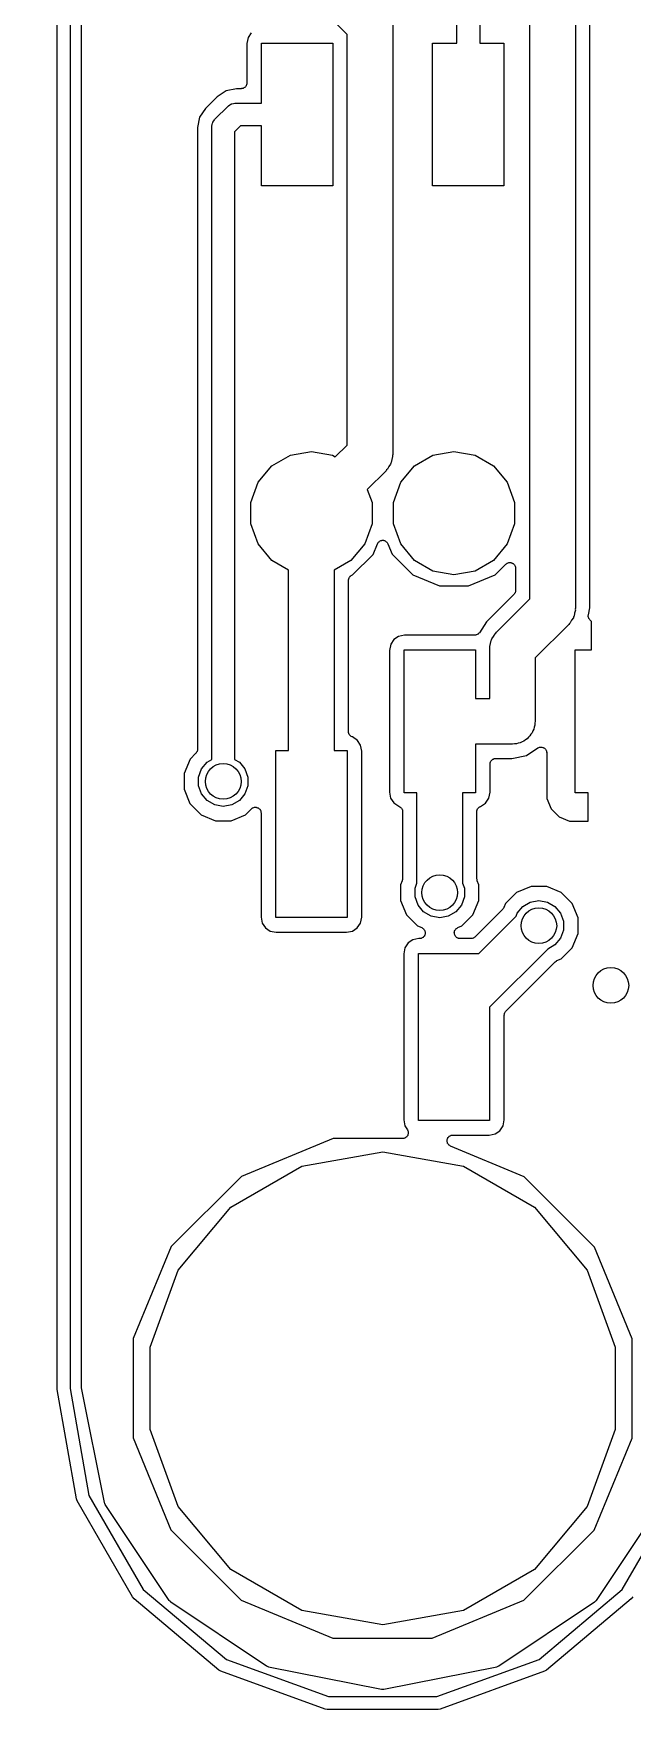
# Model space of a CAD drawing. Extents: x 51 to 137, y -158 to -25.
# Drawn here: x 87.38 to 98.05, y -157.67 to -127.86 of the extents above; entities that cross this region are included whole.
import ezdxf

# ---------------------------------------------------------------- set-up
doc = ezdxf.new("R2010")
doc.units = 0
doc.header["$MEASUREMENT"] = 0
doc.layers.add('BLACK', color=7, linetype='CONTINUOUS')

msp = doc.modelspace()

# ---------------------------------------------------------------- linework, layer by layer
at = {"layer": 'Black'}
for p, q in [((96.2199, -137.911), (96.2199, -119.792)), ((97.0327, -119.623), (97.0327, -138.08)), ((97.2867, -138.07), (97.2867, -119.633)), ((92.9644, -127.871), (87.3791, -122.285)), ((94.9198, -128.026), (94.9198, -124.216)), ((95.3262, -124.216), (95.3262, -128.026)), ((87.8027, -151.936), (87.8027, -125.489)), ((88.0313, -125.484), (88.0313, -151.958)), ((88.2345, -151.93), (88.2345, -125.494)), ((91.2581, -127.842), (91.2011, -127.926)), ((92.9644, -135.178), (92.9644, -127.871)), ((93.7772, -127.703), (93.7772, -135.346)), ((91.2011, -127.926), (91.179, -128.036)), ((91.179, -128.036), (91.179, -128.737)), ((91.44, -129.093), (91.44, -128.026)), ((91.44, -128.026), (92.71, -128.026)), ((92.71, -128.026), (92.71, -130.566)), ((94.488, -130.566), (94.488, -128.026)), ((94.488, -128.026), (94.9198, -128.026)), ((95.3262, -128.026), (95.758, -128.026)), ((95.758, -128.026), (95.758, -130.566)), ((91.1654, -128.788), (91.1597, -128.795)), ((91.1685, -128.78), (91.1654, -128.788)), ((91.1729, -128.772), (91.1685, -128.78)), ((91.1744, -128.763), (91.1729, -128.772)), ((91.1775, -128.755), (91.1744, -128.763)), ((91.179, -128.737), (91.1775, -128.746)), ((91.1775, -128.746), (91.1775, -128.755)), ((90.6521, -128.98), (90.443, -129.189)), ((90.8083, -128.875), (90.6521, -128.98)), ((90.9925, -128.839), (90.8083, -128.875)), ((91.0774, -128.839), (90.9925, -128.839)), ((91.0862, -128.837), (91.0774, -128.839)), ((91.0951, -128.837), (91.0862, -128.837)), ((91.1034, -128.834), (91.0951, -128.837)), ((91.1122, -128.833), (91.1034, -128.834)), ((91.1199, -128.828), (91.1122, -128.833)), ((91.1282, -128.825), (91.1199, -128.828)), ((91.135, -128.819), (91.1282, -128.825)), ((91.1427, -128.815), (91.135, -128.819)), ((91.1485, -128.808), (91.1427, -128.815)), ((91.1553, -128.803), (91.1485, -128.808)), ((91.1597, -128.795), (91.1553, -128.803)), ((90.3386, -129.345), (90.302, -129.529)), ((90.443, -129.189), (90.3386, -129.345)), ((90.5903, -129.412), (90.6035, -129.389)), ((90.6035, -129.389), (90.6104, -129.383)), ((90.6104, -129.383), (90.6155, -129.376)), ((90.6155, -129.376), (90.8388, -129.152)), ((90.8388, -129.152), (90.8461, -129.147)), ((90.8461, -129.147), (90.8519, -129.14)), ((90.8519, -129.14), (90.8749, -129.127)), ((90.8749, -129.127), (90.8966, -129.112)), ((90.8966, -129.112), (90.9053, -129.11)), ((90.9053, -129.11), (90.913, -129.105)), ((90.913, -129.105), (90.9392, -129.1)), ((90.9392, -129.1), (90.9648, -129.094)), ((90.9648, -129.094), (90.9737, -129.094)), ((90.9737, -129.094), (90.9825, -129.093)), ((90.9825, -129.093), (91.44, -129.093)), ((90.302, -129.529), (90.302, -140.588)), ((90.556, -129.519), (90.5576, -129.51)), ((90.556, -140.771), (90.556, -129.519)), ((90.5568, -129.502), (90.5636, -129.476)), ((90.5576, -129.51), (90.5568, -129.502)), ((90.5636, -129.476), (90.5683, -129.45)), ((90.5683, -129.45), (90.5727, -129.442)), ((90.5727, -129.442), (90.575, -129.433)), ((90.575, -129.433), (90.5903, -129.412)), ((91.0667, -129.499), (90.9624, -129.603)), ((90.9624, -129.603), (90.9624, -140.771)), ((91.44, -129.499), (91.0667, -129.499)), ((91.44, -130.566), (91.44, -129.499)), ((92.71, -130.566), (91.44, -130.566)), ((95.758, -130.566), (94.488, -130.566)), ((91.954, -135.358), (92.329, -135.292)), ((92.329, -135.292), (92.704, -135.358)), ((92.755, -135.387), (92.9644, -135.178)), ((93.7772, -135.346), (93.7741, -135.364)), ((94.494, -135.358), (94.869, -135.292)), ((94.869, -135.292), (95.244, -135.358)), ((91.3795, -135.84), (91.6243, -135.548)), ((91.6243, -135.548), (91.954, -135.358)), ((92.704, -135.358), (92.755, -135.387)), ((93.6582, -135.634), (93.3248, -135.967)), ((93.6684, -135.619), (93.6582, -135.634)), ((93.6821, -135.607), (93.6684, -135.619)), ((93.7087, -135.561), (93.6821, -135.607)), ((93.7391, -135.518), (93.7087, -135.561)), ((93.7438, -135.501), (93.7391, -135.518)), ((93.7527, -135.485), (93.7438, -135.501)), ((93.7619, -135.433), (93.7527, -135.485)), ((93.7757, -135.382), (93.7619, -135.433)), ((93.7741, -135.364), (93.7757, -135.382)), ((93.9195, -135.84), (94.1643, -135.548)), ((94.1643, -135.548), (94.494, -135.358)), ((95.244, -135.358), (95.5737, -135.548)), ((95.5737, -135.548), (95.8185, -135.84)), ((91.2493, -136.198), (91.3795, -135.84)), ((93.7893, -136.198), (93.9195, -135.84)), ((95.8185, -135.84), (95.9487, -136.198)), ((91.2493, -136.578), (91.2493, -136.198)), ((93.3248, -135.967), (93.4087, -136.198)), ((93.4087, -136.198), (93.4087, -136.578)), ((93.7893, -136.578), (93.7893, -136.198)), ((95.9487, -136.198), (95.9487, -136.578)), ((91.3795, -136.936), (91.2493, -136.578)), ((93.4087, -136.578), (93.2785, -136.936)), ((93.9195, -136.936), (93.7893, -136.578)), ((95.9487, -136.578), (95.8185, -136.936)), ((91.6243, -137.228), (91.3795, -136.936)), ((93.2785, -136.936), (93.0337, -137.228)), ((93.0618, -137.487), (93.4265, -137.123)), ((93.4265, -137.123), (93.5051, -136.934)), ((93.5051, -136.934), (93.5123, -136.922)), ((93.5123, -136.922), (93.5184, -136.911)), ((93.5184, -136.911), (93.5217, -136.908)), ((93.5217, -136.908), (93.5241, -136.904)), ((93.5241, -136.904), (93.5346, -136.896)), ((93.5346, -136.896), (93.5444, -136.887)), ((93.5444, -136.887), (93.5486, -136.885)), ((93.5486, -136.885), (93.5521, -136.882)), ((93.5521, -136.882), (93.5648, -136.878)), ((93.5648, -136.878), (93.577, -136.873)), ((93.577, -136.873), (93.5815, -136.873)), ((93.5815, -136.873), (93.5858, -136.872)), ((93.5858, -136.872), (93.599, -136.872)), ((93.599, -136.872), (93.6123, -136.872)), ((93.6123, -136.872), (93.6166, -136.873)), ((93.6166, -136.873), (93.621, -136.873)), ((93.621, -136.873), (93.6333, -136.878)), ((93.6333, -136.878), (93.6459, -136.882)), ((93.6459, -136.882), (93.6495, -136.885)), ((93.6495, -136.885), (93.6536, -136.887)), ((93.6536, -136.887), (93.6634, -136.896)), ((93.6634, -136.896), (93.6739, -136.904)), ((93.6739, -136.904), (93.6763, -136.908)), ((93.6763, -136.908), (93.6796, -136.911)), ((93.6796, -136.911), (93.6857, -136.922)), ((93.6857, -136.922), (93.6928, -136.934)), ((93.6928, -136.934), (93.7702, -137.121)), ((93.7702, -137.121), (94.1343, -137.486)), ((94.1643, -137.228), (93.9195, -136.936)), ((95.8185, -136.936), (95.5737, -137.228)), ((91.9226, -137.4), (91.6243, -137.228)), ((91.9226, -140.612), (91.9226, -137.4)), ((93.0337, -137.228), (92.7354, -137.4)), ((92.7354, -137.4), (92.7354, -140.612)), ((94.494, -137.418), (94.1643, -137.228)), ((94.869, -137.484), (94.494, -137.418)), ((95.244, -137.418), (94.869, -137.484)), ((95.5737, -137.228), (95.244, -137.418)), ((95.6018, -137.487), (95.7925, -137.296)), ((95.7925, -137.296), (95.8034, -137.289)), ((95.8034, -137.289), (95.8135, -137.28)), ((95.8135, -137.28), (95.8177, -137.279)), ((95.8177, -137.279), (95.8214, -137.276)), ((95.8214, -137.276), (95.8342, -137.273)), ((95.8342, -137.273), (95.8467, -137.268)), ((95.8467, -137.268), (95.8512, -137.268)), ((95.8512, -137.268), (95.8555, -137.267)), ((95.8555, -137.267), (95.8687, -137.268)), ((95.8687, -137.268), (95.8819, -137.268)), ((95.8819, -137.268), (95.8862, -137.27)), ((95.8862, -137.27), (95.8907, -137.27)), ((95.8907, -137.27), (95.9027, -137.276)), ((95.9027, -137.276), (95.9151, -137.28)), ((95.9151, -137.28), (95.9186, -137.283)), ((95.9186, -137.283), (95.9226, -137.285)), ((95.9226, -137.285), (95.932, -137.295)), ((95.932, -137.295), (95.9421, -137.303)), ((95.9421, -137.303), (95.9444, -137.307)), ((95.9444, -137.307), (95.9476, -137.31)), ((95.9476, -137.31), (95.9532, -137.322)), ((95.9532, -137.322), (95.9598, -137.334)), ((95.9598, -137.334), (95.9606, -137.338)), ((95.9606, -137.338), (95.9625, -137.342)), ((95.9625, -137.342), (95.9636, -137.355)), ((95.9636, -137.355), (95.9659, -137.368)), ((95.9659, -137.368), (95.9659, -137.764)), ((92.9894, -137.585), (92.9906, -137.578)), ((92.9894, -140.275), (92.9894, -137.585)), ((92.9903, -137.571), (92.9936, -137.561)), ((92.9906, -137.578), (92.9903, -137.571)), ((92.9936, -137.561), (92.9955, -137.55)), ((92.9955, -137.55), (92.9989, -137.544)), ((92.9989, -137.544), (93.0009, -137.538)), ((93.0009, -137.538), (93.0076, -137.529)), ((93.0076, -137.529), (93.0132, -137.519)), ((93.0132, -137.519), (93.0183, -137.515)), ((93.0183, -137.515), (93.0224, -137.51)), ((93.0224, -137.51), (93.0317, -137.504)), ((93.0317, -137.504), (93.0402, -137.497)), ((93.0402, -137.497), (93.0465, -137.494)), ((93.0465, -137.494), (93.0522, -137.491)), ((93.0522, -137.491), (93.0618, -137.487)), ((94.1343, -137.486), (94.6102, -137.683)), ((94.6102, -137.683), (95.1255, -137.684)), ((95.1255, -137.684), (95.6018, -137.487)), ((95.9361, -137.836), (95.4508, -138.321)), ((95.6233, -138.508), (96.2199, -137.911)), ((95.9387, -137.832), (95.9361, -137.836)), ((95.9421, -137.829), (95.9387, -137.832)), ((95.9488, -137.818), (95.9421, -137.829)), ((95.9564, -137.807), (95.9488, -137.818)), ((95.9575, -137.803), (95.9564, -137.807)), ((95.9598, -137.799), (95.9575, -137.803)), ((95.9621, -137.786), (95.9598, -137.799)), ((95.9655, -137.773), (95.9621, -137.786)), ((95.9659, -137.764), (95.9651, -137.768)), ((95.9651, -137.768), (95.9655, -137.773)), ((95.4508, -138.321), (95.3214, -138.515)), ((96.9642, -138.295), (96.9376, -138.341)), ((96.9946, -138.251), (96.9642, -138.295)), ((96.9992, -138.234), (96.9946, -138.251)), ((97.0082, -138.219), (96.9992, -138.234)), ((97.0174, -138.166), (97.0082, -138.219)), ((97.0312, -138.115), (97.0174, -138.166)), ((97.0327, -138.08), (97.0296, -138.097)), ((97.0296, -138.097), (97.0312, -138.115)), ((97.2602, -138.224), (97.2615, -138.209)), ((97.2611, -138.227), (97.2602, -138.224)), ((97.261, -138.23), (97.2611, -138.227)), ((97.2657, -138.244), (97.261, -138.23)), ((97.2615, -138.209), (97.2618, -138.195)), ((97.2618, -138.195), (97.2867, -138.07)), ((97.2694, -138.258), (97.2657, -138.244)), ((97.2713, -138.26), (97.2694, -138.258)), ((97.2724, -138.264), (97.2713, -138.26)), ((97.2814, -138.275), (97.2724, -138.264)), ((97.2896, -138.286), (97.2814, -138.275)), ((97.3179, -138.315), (97.2896, -138.286)), ((97.3179, -138.821), (97.3179, -138.315)), ((93.8834, -138.581), (93.7981, -138.637)), ((93.9898, -138.56), (93.8834, -138.581)), ((95.2369, -138.56), (93.9898, -138.56)), ((95.2511, -138.558), (95.2369, -138.56)), ((95.2654, -138.556), (95.2511, -138.558)), ((95.2684, -138.554), (95.2654, -138.556)), ((95.2717, -138.554), (95.2684, -138.554)), ((95.2841, -138.547), (95.2717, -138.554)), ((95.297, -138.54), (95.2841, -138.547)), ((95.2993, -138.538), (95.297, -138.54)), ((95.3023, -138.536), (95.2993, -138.538)), ((95.3115, -138.525), (95.3023, -138.536)), ((95.3214, -138.515), (95.3115, -138.525)), ((95.5377, -138.641), (95.5424, -138.624)), ((95.5424, -138.624), (95.5728, -138.58)), ((95.5728, -138.58), (95.5994, -138.534)), ((95.5994, -138.534), (95.6131, -138.523)), ((95.6131, -138.523), (95.6233, -138.508)), ((96.9137, -138.367), (96.3171, -138.964)), ((96.9239, -138.352), (96.9137, -138.367)), ((96.9376, -138.341), (96.9239, -138.352)), ((93.7411, -138.721), (93.719, -138.831)), ((93.719, -138.831), (93.719, -141.351)), ((93.7981, -138.637), (93.7411, -138.721)), ((93.98, -141.361), (93.98, -138.821)), ((93.98, -138.821), (95.25, -138.821)), ((95.25, -138.821), (95.25, -139.685)), ((95.5043, -138.795), (95.5074, -138.778)), ((95.5043, -139.685), (95.5043, -138.795)), ((95.5058, -138.76), (95.5196, -138.709)), ((95.5074, -138.778), (95.5058, -138.76)), ((95.5196, -138.709), (95.5288, -138.656)), ((95.5288, -138.656), (95.5377, -138.641)), ((97.028, -141.361), (97.028, -138.821)), ((97.028, -138.821), (97.3179, -138.821)), ((96.3171, -138.964), (96.3171, -140.091)), ((95.25, -139.685), (95.5043, -139.685)), ((96.3171, -140.091), (96.3109, -140.126)), ((92.9923, -140.291), (92.9894, -140.275)), ((92.9947, -140.307), (92.9923, -140.291)), ((92.9953, -140.308), (92.9947, -140.307)), ((92.9955, -140.309), (92.9953, -140.308)), ((93.0038, -140.324), (92.9955, -140.309)), ((93.0117, -140.338), (93.0038, -140.324)), ((93.0126, -140.339), (93.0117, -140.338)), ((93.0132, -140.34), (93.0126, -140.339)), ((93.0258, -140.35), (93.0132, -140.34)), ((93.0382, -140.361), (93.0258, -140.35)), ((93.0393, -140.362), (93.0382, -140.361)), ((93.0402, -140.363), (93.0393, -140.362)), ((93.0557, -140.368), (93.0402, -140.363)), ((93.059, -140.37), (93.0557, -140.368)), ((93.1482, -140.43), (93.059, -140.37)), ((96.1411, -140.42), (96.1139, -140.443)), ((96.1719, -140.402), (96.1411, -140.42)), ((96.1948, -140.375), (96.1719, -140.402)), ((96.222, -140.352), (96.1948, -140.375)), ((96.2398, -140.321), (96.222, -140.352)), ((96.2627, -140.294), (96.2398, -140.321)), ((96.2748, -140.261), (96.2627, -140.294)), ((96.2926, -140.23), (96.2748, -140.261)), ((96.2988, -140.195), (96.2926, -140.23)), ((96.3109, -140.162), (96.2988, -140.195)), ((96.3109, -140.126), (96.3109, -140.162)), ((90.2722, -140.66), (90.1674, -140.765)), ((90.2748, -140.656), (90.2722, -140.66)), ((90.2782, -140.654), (90.2748, -140.656)), ((90.2848, -140.642), (90.2782, -140.654)), ((90.2924, -140.631), (90.2848, -140.642)), ((90.2936, -140.627), (90.2924, -140.631)), ((90.2959, -140.623), (90.2936, -140.627)), ((90.2982, -140.61), (90.2959, -140.623)), ((90.3016, -140.597), (90.2982, -140.61)), ((90.302, -140.588), (90.3012, -140.593)), ((90.3012, -140.593), (90.3016, -140.597)), ((91.694, -143.583), (91.694, -140.612)), ((91.694, -140.612), (91.9226, -140.612)), ((92.7354, -140.612), (92.964, -140.612)), ((92.964, -140.612), (92.964, -143.583)), ((93.2043, -140.515), (93.1482, -140.43)), ((93.225, -140.621), (93.2043, -140.515)), ((93.225, -143.573), (93.225, -140.621)), ((95.9107, -140.497), (95.25, -140.497)), ((95.25, -140.497), (95.25, -141.361)), ((95.9007, -140.751), (96.1627, -140.699)), ((95.9457, -140.491), (95.9107, -140.497)), ((95.9813, -140.491), (95.9457, -140.491)), ((96.0147, -140.479), (95.9813, -140.491)), ((96.0497, -140.473), (96.0147, -140.479)), ((96.0805, -140.455), (96.0497, -140.473)), ((96.1139, -140.443), (96.0805, -140.455)), ((96.1627, -140.699), (96.362, -140.566)), ((96.362, -140.566), (96.365, -140.565)), ((96.365, -140.565), (96.3676, -140.563)), ((96.3676, -140.563), (96.3811, -140.558)), ((96.3811, -140.558), (96.3943, -140.552)), ((96.3943, -140.552), (96.3976, -140.552)), ((96.3976, -140.552), (96.4008, -140.551)), ((96.4008, -140.551), (96.4151, -140.551)), ((96.4151, -140.551), (96.4295, -140.55)), ((96.4295, -140.55), (96.4327, -140.551)), ((96.4327, -140.551), (96.436, -140.551)), ((96.436, -140.551), (96.4495, -140.555)), ((96.4495, -140.555), (96.4633, -140.559)), ((96.4633, -140.559), (96.466, -140.561)), ((96.466, -140.561), (96.4692, -140.563)), ((96.4692, -140.563), (96.4802, -140.572)), ((96.4802, -140.572), (96.4918, -140.58)), ((96.4918, -140.58), (96.4937, -140.583)), ((96.4937, -140.583), (96.4962, -140.585)), ((96.4962, -140.585), (96.5034, -140.598)), ((96.5034, -140.598), (96.5114, -140.61)), ((96.5114, -140.61), (96.5122, -140.613)), ((96.5122, -140.613), (96.5139, -140.616)), ((96.5139, -140.616), (96.5164, -140.63)), ((96.5164, -140.63), (96.5198, -140.644)), ((96.5198, -140.644), (96.5194, -140.647)), ((96.5194, -140.647), (96.52, -140.651)), ((96.52, -140.651), (96.52, -141.462)), ((90.1674, -140.765), (90.0608, -141.021)), ((90.3198, -141.083), (90.3728, -140.938)), ((90.3728, -140.938), (90.4724, -140.819)), ((90.4724, -140.819), (90.556, -140.771)), ((90.9624, -140.771), (91.046, -140.819)), ((91.046, -140.819), (91.1456, -140.938)), ((91.1456, -140.938), (91.1986, -141.083)), ((95.511, -140.853), (95.5125, -140.844)), ((95.511, -141.351), (95.511, -140.853)), ((95.5125, -140.835), (95.5155, -140.827)), ((95.5125, -140.844), (95.5125, -140.835)), ((95.5155, -140.827), (95.5171, -140.818)), ((95.5171, -140.818), (95.5215, -140.811)), ((95.5215, -140.811), (95.5246, -140.802)), ((95.5246, -140.802), (95.5303, -140.795)), ((95.5303, -140.795), (95.5347, -140.788)), ((95.5347, -140.788), (95.5415, -140.782)), ((95.5415, -140.782), (95.5473, -140.775)), ((95.5473, -140.775), (95.555, -140.771)), ((95.555, -140.771), (95.5618, -140.765)), ((95.5618, -140.765), (95.5701, -140.762)), ((95.5701, -140.762), (95.5778, -140.758)), ((95.5778, -140.758), (95.5866, -140.756)), ((95.5866, -140.756), (95.5949, -140.753)), ((95.5949, -140.753), (95.6038, -140.753)), ((95.6038, -140.753), (95.6126, -140.751)), ((95.6126, -140.751), (95.9007, -140.751)), ((90.0608, -141.021), (90.0606, -141.299)), ((90.0606, -141.299), (90.1667, -141.556)), ((90.3198, -141.238), (90.3198, -141.083)), ((90.3728, -141.384), (90.3198, -141.238)), ((91.1986, -141.238), (91.1456, -141.384)), ((91.1986, -141.083), (91.1986, -141.238)), ((90.1667, -141.556), (90.363, -141.753)), ((90.4724, -141.503), (90.3728, -141.384)), ((90.6066, -141.58), (90.4724, -141.503)), ((90.7592, -141.607), (90.6066, -141.58)), ((90.9118, -141.58), (90.7592, -141.607)), ((91.046, -141.503), (90.9118, -141.58)), ((91.1456, -141.384), (91.046, -141.503)), ((93.719, -141.351), (93.7397, -141.458)), ((93.7397, -141.458), (93.7958, -141.543)), ((93.7958, -141.543), (93.885, -141.603)), ((93.885, -141.603), (93.8883, -141.604)), ((93.8883, -141.604), (93.9038, -141.61)), ((93.9038, -141.61), (93.9047, -141.611)), ((93.9047, -141.611), (93.9058, -141.611)), ((93.9058, -141.611), (93.9182, -141.622)), ((94.2086, -141.361), (93.98, -141.361)), ((94.2086, -142.971), (94.2086, -141.361)), ((95.25, -141.361), (95.0214, -141.361)), ((95.0214, -141.361), (95.0214, -142.971)), ((95.312, -141.623), (95.3247, -141.612)), ((95.3247, -141.612), (95.3255, -141.612)), ((95.3255, -141.612), (95.3262, -141.611)), ((95.3262, -141.611), (95.3391, -141.606)), ((95.3391, -141.606), (95.4319, -141.545)), ((95.4319, -141.545), (95.4889, -141.461)), ((95.4889, -141.461), (95.511, -141.351)), ((96.52, -141.462), (96.5973, -141.649)), ((97.2566, -141.361), (97.028, -141.361)), ((97.2566, -141.869), (97.2566, -141.361)), ((90.363, -141.753), (90.6196, -141.859)), ((90.6196, -141.859), (90.8975, -141.86)), ((90.8975, -141.86), (91.1544, -141.753)), ((91.1544, -141.753), (91.2597, -141.648)), ((91.2597, -141.648), (91.2705, -141.641)), ((91.2705, -141.641), (91.2806, -141.632)), ((91.2806, -141.632), (91.2849, -141.631)), ((91.2849, -141.631), (91.2886, -141.628)), ((91.2886, -141.628), (91.3014, -141.625)), ((91.3014, -141.625), (91.3138, -141.62)), ((91.3138, -141.62), (91.3183, -141.62)), ((91.3183, -141.62), (91.3227, -141.619)), ((91.3227, -141.619), (91.3358, -141.62)), ((91.3358, -141.62), (91.3491, -141.62)), ((91.3491, -141.62), (91.3533, -141.622)), ((91.3533, -141.622), (91.3578, -141.622)), ((91.3578, -141.622), (91.3698, -141.628)), ((91.3698, -141.628), (91.3822, -141.632)), ((91.3822, -141.632), (91.3857, -141.635)), ((91.3857, -141.635), (91.3898, -141.637)), ((91.3898, -141.637), (91.3991, -141.646)), ((91.3991, -141.646), (91.4093, -141.655)), ((91.4093, -141.655), (91.4115, -141.659)), ((91.4115, -141.659), (91.4147, -141.662)), ((91.4147, -141.662), (91.4203, -141.674)), ((91.4203, -141.674), (91.4269, -141.685)), ((91.4269, -141.685), (91.4277, -141.69)), ((91.4277, -141.69), (91.4296, -141.694)), ((91.4296, -141.694), (91.4307, -141.707)), ((91.4307, -141.707), (91.433, -141.72)), ((91.433, -141.72), (91.433, -143.574)), ((93.9182, -141.622), (93.9308, -141.633)), ((93.9308, -141.633), (93.9314, -141.634)), ((93.9314, -141.634), (93.9323, -141.635)), ((93.9323, -141.635), (93.9402, -141.649)), ((93.9402, -141.649), (93.9485, -141.663)), ((93.9485, -141.663), (93.9487, -141.665)), ((93.9487, -141.665), (93.9493, -141.666)), ((93.9493, -141.666), (93.9517, -141.682)), ((93.9517, -141.682), (93.9546, -141.698)), ((93.9546, -141.698), (93.9546, -142.888)), ((95.2754, -141.699), (95.2783, -141.682)), ((95.2754, -142.888), (95.2754, -141.699)), ((95.2783, -141.682), (95.2809, -141.666)), ((95.2809, -141.666), (95.2814, -141.665)), ((95.2814, -141.665), (95.2815, -141.664)), ((95.2815, -141.664), (95.2899, -141.65)), ((95.2899, -141.65), (95.2981, -141.635)), ((95.2981, -141.635), (95.2987, -141.634)), ((95.2987, -141.634), (95.2992, -141.634)), ((95.2992, -141.634), (95.312, -141.623)), ((96.5973, -141.649), (96.7402, -141.792)), ((96.7402, -141.792), (96.927, -141.869)), ((96.927, -141.869), (97.2566, -141.869)), ((93.9166, -142.999), (93.9164, -143.277)), ((93.9468, -142.927), (93.9166, -142.999)), ((93.9473, -142.924), (93.9468, -142.927)), ((93.9485, -142.922), (93.9473, -142.924)), ((93.9511, -142.907), (93.9485, -142.922)), ((93.9545, -142.892), (93.9511, -142.907)), ((93.9546, -142.888), (93.9542, -142.89)), ((93.9542, -142.89), (93.9545, -142.892)), ((94.1756, -143.062), (94.2086, -142.971)), ((94.1756, -143.216), (94.1756, -143.062)), ((95.0214, -142.971), (95.0544, -143.062)), ((95.0544, -143.062), (95.0544, -143.216)), ((95.2758, -142.89), (95.2754, -142.888)), ((95.2755, -142.892), (95.2758, -142.89)), ((95.2788, -142.907), (95.2755, -142.892)), ((95.2815, -142.923), (95.2788, -142.907)), ((95.2826, -142.925), (95.2815, -142.923)), ((95.2831, -142.927), (95.2826, -142.925)), ((95.3136, -143.001), (95.2831, -142.927)), ((95.3134, -143.279), (95.3136, -143.001)), ((96.242, -143.028), (95.9851, -143.134)), ((96.5198, -143.028), (96.242, -143.028)), ((96.7765, -143.135), (96.5198, -143.028)), ((93.9164, -143.277), (94.0225, -143.534)), ((94.2286, -143.362), (94.1756, -143.216)), ((94.3282, -143.481), (94.2286, -143.362)), ((95.0014, -143.362), (94.9018, -143.481)), ((95.0544, -143.216), (95.0014, -143.362)), ((95.2068, -143.535), (95.3134, -143.279)), ((95.7885, -143.331), (95.7578, -143.404)), ((95.9851, -143.134), (95.7885, -143.331)), ((95.9939, -143.504), (96.0935, -143.385)), ((96.0935, -143.385), (96.2277, -143.307)), ((96.2277, -143.307), (96.3803, -143.281)), ((96.3803, -143.281), (96.5329, -143.307)), ((96.5329, -143.307), (96.6671, -143.385)), ((96.6671, -143.385), (96.7667, -143.504)), ((96.9728, -143.332), (96.7765, -143.135)), ((97.0789, -143.588), (96.9728, -143.332)), ((91.433, -143.574), (91.4537, -143.68)), ((91.4537, -143.68), (91.5098, -143.765)), ((92.964, -143.583), (91.694, -143.583)), ((93.1459, -143.768), (93.2029, -143.683)), ((93.2029, -143.683), (93.225, -143.573)), ((94.0225, -143.534), (94.2188, -143.731)), ((94.4624, -143.558), (94.3282, -143.481)), ((94.615, -143.585), (94.4624, -143.558)), ((94.7676, -143.558), (94.615, -143.585)), ((94.9018, -143.481), (94.7676, -143.558)), ((95.0102, -143.732), (95.2068, -143.535)), ((95.7358, -143.437), (95.2453, -143.928)), ((95.3138, -144.219), (95.974, -143.558)), ((95.7371, -143.435), (95.7358, -143.437)), ((95.7388, -143.434), (95.7371, -143.435)), ((95.7472, -143.421), (95.7388, -143.434)), ((95.7561, -143.408), (95.7472, -143.421)), ((95.7567, -143.406), (95.7561, -143.408)), ((95.7578, -143.404), (95.7567, -143.406)), ((95.974, -143.558), (95.9939, -143.504)), ((96.7667, -143.504), (96.8197, -143.649)), ((96.8197, -143.649), (96.8197, -143.804)), ((97.0787, -143.866), (97.0789, -143.588)), ((91.5098, -143.765), (91.5942, -143.822)), ((91.5942, -143.822), (91.7041, -143.844)), ((91.7041, -143.844), (92.9542, -143.844)), ((92.9542, -143.844), (93.0606, -143.824)), ((93.0606, -143.824), (93.1459, -143.768)), ((94.1374, -143.978), (94.0521, -144.034)), ((94.2438, -143.958), (94.1374, -143.978)), ((94.2188, -143.731), (94.2942, -143.762)), ((94.2552, -143.958), (94.2438, -143.958)), ((94.2704, -143.955), (94.2552, -143.958)), ((94.2857, -143.953), (94.2704, -143.955)), ((94.2877, -143.952), (94.2857, -143.953)), ((94.2899, -143.951), (94.2877, -143.952)), ((94.3033, -143.944), (94.2899, -143.951)), ((94.2942, -143.762), (94.3072, -143.77)), ((94.317, -143.937), (94.3033, -143.944)), ((94.3072, -143.77), (94.3205, -143.778)), ((94.3185, -143.935), (94.317, -143.937)), ((94.3205, -143.934), (94.3185, -143.935)), ((94.3205, -143.778), (94.322, -143.78)), ((94.3304, -143.922), (94.3205, -143.934)), ((94.322, -143.78), (94.3239, -143.781)), ((94.3239, -143.781), (94.3333, -143.793)), ((94.3408, -143.911), (94.3304, -143.922)), ((94.3333, -143.793), (94.3432, -143.805)), ((94.3417, -143.908), (94.3408, -143.911)), ((94.3432, -143.907), (94.3417, -143.908)), ((94.3432, -143.805), (94.344, -143.807)), ((94.3485, -143.892), (94.3432, -143.907)), ((94.344, -143.807), (94.3454, -143.809)), ((94.3454, -143.809), (94.35, -143.824)), ((94.3544, -143.878), (94.3485, -143.892)), ((94.35, -143.824), (94.3553, -143.838)), ((94.3545, -143.876), (94.3544, -143.878)), ((94.3553, -143.874), (94.3545, -143.876)), ((94.3553, -143.838), (94.3553, -143.841)), ((94.3553, -143.841), (94.3559, -143.843)), ((94.3559, -143.843), (94.3553, -143.858)), ((94.3553, -143.858), (94.3553, -143.874)), ((94.8743, -143.843), (94.875, -143.84)), ((94.875, -143.858), (94.8743, -143.843)), ((94.875, -143.838), (94.8803, -143.824)), ((94.875, -143.84), (94.875, -143.838)), ((94.875, -143.874), (94.875, -143.858)), ((94.8758, -143.876), (94.875, -143.874)), ((94.8759, -143.878), (94.8758, -143.876)), ((94.8818, -143.892), (94.8759, -143.878)), ((94.8803, -143.824), (94.885, -143.809)), ((94.8871, -143.907), (94.8818, -143.892)), ((94.885, -143.809), (94.8863, -143.807)), ((94.8863, -143.807), (94.8871, -143.805)), ((94.8871, -143.805), (94.897, -143.793)), ((94.8885, -143.908), (94.8871, -143.907)), ((94.8893, -143.91), (94.8885, -143.908)), ((94.8998, -143.922), (94.8893, -143.91)), ((94.897, -143.793), (94.9065, -143.781)), ((94.9098, -143.934), (94.8998, -143.922)), ((94.9065, -143.781), (94.9083, -143.78)), ((94.9083, -143.78), (94.9098, -143.778)), ((94.9098, -143.778), (94.9232, -143.77)), ((94.9117, -143.935), (94.9098, -143.934)), ((94.9131, -143.936), (94.9117, -143.935)), ((94.9269, -143.944), (94.9131, -143.936)), ((94.9232, -143.77), (94.9363, -143.762)), ((94.9403, -143.951), (94.9269, -143.944)), ((94.9363, -143.762), (95.0102, -143.732)), ((94.9425, -143.952), (94.9403, -143.951)), ((94.9444, -143.953), (94.9425, -143.952)), ((94.9598, -143.955), (94.9444, -143.953)), ((94.9751, -143.958), (94.9598, -143.955)), ((95.1734, -143.958), (94.9751, -143.958)), ((95.1778, -143.957), (95.1734, -143.958)), ((95.1823, -143.957), (95.1778, -143.957)), ((95.1951, -143.954), (95.1823, -143.957)), ((95.2082, -143.951), (95.1951, -143.954)), ((95.2121, -143.949), (95.2082, -143.951)), ((95.2164, -143.948), (95.2121, -143.949)), ((95.2272, -143.94), (95.2164, -143.948)), ((95.2387, -143.934), (95.2272, -143.94)), ((95.2416, -143.93), (95.2387, -143.934)), ((95.2453, -143.928), (95.2416, -143.93)), ((96.7667, -143.95), (96.6671, -144.069)), ((96.8197, -143.804), (96.7667, -143.95)), ((96.9721, -144.123), (97.0787, -143.866)), ((93.9951, -144.119), (93.973, -144.229)), ((93.973, -144.229), (93.973, -147.181)), ((94.0521, -144.034), (93.9951, -144.119)), ((94.234, -147.19), (94.234, -144.219)), ((94.234, -144.219), (95.3138, -144.219)), ((96.5396, -144.142), (95.504, -145.178)), ((96.6671, -144.069), (96.5396, -144.142)), ((96.7755, -144.319), (96.9721, -144.123)), ((95.7947, -145.246), (96.6696, -144.371)), ((96.6696, -144.371), (96.6715, -144.37)), ((96.6715, -144.37), (96.6729, -144.368)), ((96.6729, -144.368), (96.6859, -144.36)), ((96.6859, -144.36), (96.6985, -144.351)), ((96.6985, -144.351), (96.7007, -144.351)), ((96.7007, -144.351), (96.7026, -144.349)), ((96.7026, -144.349), (96.7755, -144.319)), ((95.504, -145.178), (95.504, -147.19)), ((95.765, -145.318), (95.7657, -145.314)), ((95.765, -147.18), (95.765, -145.318)), ((95.7654, -145.309), (95.7688, -145.296)), ((95.7657, -145.314), (95.7654, -145.309)), ((95.7688, -145.296), (95.7711, -145.283)), ((95.7711, -145.283), (95.7733, -145.279)), ((95.7733, -145.279), (95.7745, -145.275)), ((95.7745, -145.275), (95.7821, -145.264)), ((95.7821, -145.264), (95.7887, -145.253)), ((95.7887, -145.253), (95.7922, -145.25)), ((95.7922, -145.25), (95.7947, -145.246)), ((93.973, -147.181), (93.9937, -147.287)), ((95.504, -147.19), (94.234, -147.19)), ((95.7429, -147.29), (95.765, -147.18)), ((92.7187, -147.512), (91.0844, -148.188)), ((93.954, -147.513), (92.7187, -147.512)), ((93.957, -147.513), (93.954, -147.513)), ((93.96, -147.513), (93.957, -147.513)), ((93.9743, -147.51), (93.96, -147.513)), ((93.9888, -147.507), (93.9743, -147.51)), ((93.9914, -147.506), (93.9888, -147.507)), ((93.9943, -147.505), (93.9914, -147.506)), ((93.9937, -147.287), (94.039, -147.356)), ((94.0066, -147.497), (93.9943, -147.505)), ((94.0194, -147.49), (94.0066, -147.497)), ((94.0213, -147.487), (94.0194, -147.49)), ((94.0238, -147.486), (94.0213, -147.487)), ((94.0326, -147.474), (94.0238, -147.486)), ((94.0421, -147.463), (94.0326, -147.474)), ((94.039, -147.356), (94.0402, -147.359)), ((94.0402, -147.359), (94.0421, -147.361)), ((94.0421, -147.361), (94.0472, -147.375)), ((94.0431, -147.46), (94.0421, -147.463)), ((94.0449, -147.457), (94.0431, -147.46)), ((94.0491, -147.443), (94.0449, -147.457)), ((94.0472, -147.375), (94.053, -147.388)), ((94.0542, -147.429), (94.0491, -147.443)), ((94.053, -147.388), (94.0532, -147.391)), ((94.0532, -147.391), (94.0542, -147.394)), ((94.0542, -147.394), (94.0542, -147.409)), ((94.0542, -147.409), (94.055, -147.424)), ((94.055, -147.424), (94.0542, -147.426)), ((94.0542, -147.426), (94.0542, -147.429)), ((94.7454, -147.566), (94.7461, -147.551)), ((94.7461, -147.568), (94.7454, -147.566)), ((94.7461, -147.535), (94.7469, -147.533)), ((94.7461, -147.551), (94.7461, -147.535)), ((94.7461, -147.571), (94.7461, -147.568)), ((94.7513, -147.585), (94.7461, -147.571)), ((94.7469, -147.533), (94.747, -147.531)), ((94.747, -147.531), (94.7529, -147.517)), ((94.7529, -147.517), (94.7581, -147.502)), ((94.7581, -147.502), (94.7596, -147.5)), ((94.7596, -147.5), (94.7605, -147.498)), ((94.7605, -147.498), (94.7709, -147.487)), ((94.7709, -147.487), (94.7808, -147.475)), ((94.7808, -147.475), (94.7828, -147.474)), ((94.7828, -147.474), (94.7843, -147.472)), ((94.7843, -147.472), (94.798, -147.465)), ((94.798, -147.465), (94.8114, -147.457)), ((94.8114, -147.457), (94.8136, -147.457)), ((94.8136, -147.457), (94.8157, -147.456)), ((94.8157, -147.456), (94.8309, -147.454)), ((94.8309, -147.454), (94.8461, -147.451)), ((94.8461, -147.451), (95.4942, -147.451)), ((95.4942, -147.451), (95.6006, -147.431)), ((95.6006, -147.431), (95.6859, -147.375)), ((95.6859, -147.375), (95.7429, -147.29)), ((92.1601, -148.005), (93.599, -147.751)), ((93.599, -147.751), (95.0379, -148.005)), ((94.756, -147.6), (94.7513, -147.585)), ((94.7574, -147.602), (94.756, -147.6)), ((94.7581, -147.604), (94.7574, -147.602)), ((94.768, -147.615), (94.7581, -147.604)), ((94.7774, -147.628), (94.768, -147.615)), ((94.7793, -147.629), (94.7774, -147.628)), ((94.7808, -147.631), (94.7793, -147.629)), ((94.7942, -147.638), (94.7808, -147.631)), ((94.8072, -147.647), (94.7942, -147.638)), ((96.1202, -148.192), (94.8072, -147.647)), ((90.8948, -148.735), (92.1601, -148.005)), ((95.0379, -148.005), (96.3032, -148.735)), ((91.0844, -148.188), (89.8329, -149.437)), ((97.3695, -149.443), (96.1202, -148.192)), ((89.9556, -149.854), (90.8948, -148.735)), ((96.3032, -148.735), (97.2424, -149.854)), ((89.8329, -149.437), (89.1548, -151.07)), ((98.0448, -151.078), (97.3695, -149.443)), ((89.4559, -151.227), (89.9556, -149.854)), ((97.2424, -149.854), (97.7421, -151.227)), ((89.1548, -151.07), (89.1532, -152.838)), ((98.0432, -152.846), (98.0448, -151.078)), ((89.4559, -152.689), (89.4559, -151.227)), ((97.7421, -151.227), (97.7421, -152.689)), ((87.8019, -151.938), (87.8027, -151.936)), ((87.8019, -151.978), (87.8019, -151.938)), ((88.1447, -153.922), (87.8019, -151.978)), ((88.0313, -151.958), (88.0309, -151.96)), ((88.0309, -151.96), (88.3664, -153.863)), ((88.2363, -151.939), (88.2345, -151.93)), ((88.2365, -151.949), (88.2363, -151.939)), ((88.6423, -153.99), (88.2365, -151.949)), ((89.1532, -152.838), (89.8285, -154.473)), ((89.9556, -154.062), (89.4559, -152.689)), ((97.7421, -152.689), (97.2424, -154.062)), ((97.3651, -154.479), (98.0432, -152.846)), ((88.1583, -153.959), (88.1447, -153.922)), ((88.1447, -153.922), (88.1447, -153.922)), ((89.1454, -155.669), (88.1583, -153.959)), ((88.3664, -153.863), (89.3333, -155.537)), ((88.6431, -153.992), (88.6423, -153.99)), ((88.6433, -153.994), (88.6431, -153.992)), ((88.6495, -154.008), (88.6433, -153.994)), ((88.6551, -154.023), (88.6495, -154.008)), ((88.6566, -154.024), (88.6551, -154.023)), ((88.6575, -154.026), (88.6566, -154.024)), ((89.7971, -155.732), (88.6575, -154.026)), ((90.8948, -155.181), (89.9556, -154.062)), ((97.2424, -154.062), (96.3032, -155.181)), ((98.5405, -154.026), (97.4009, -155.732)), ((97.8647, -155.537), (98.8316, -153.863)), ((89.8285, -154.473), (91.0778, -155.724)), ((96.1136, -155.728), (97.3651, -154.479)), ((92.1601, -155.911), (90.8948, -155.181)), ((96.3032, -155.181), (95.0379, -155.911)), ((89.3333, -155.537), (90.8148, -156.78)), ((96.3832, -156.78), (97.8647, -155.537)), ((89.1709, -155.7), (89.1454, -155.669)), ((90.6833, -156.969), (89.1709, -155.7)), ((89.7987, -155.734), (89.7971, -155.732)), ((89.7997, -155.736), (89.7987, -155.734)), ((89.8108, -155.746), (89.7997, -155.736)), ((89.8215, -155.757), (89.8108, -155.746)), ((89.8235, -155.758), (89.8215, -155.757)), ((89.8251, -155.76), (89.8235, -155.758)), ((91.5307, -156.9), (89.8251, -155.76)), ((91.0778, -155.724), (92.711, -156.402)), ((93.599, -156.165), (92.1601, -155.911)), ((95.0379, -155.911), (93.599, -156.165)), ((94.4793, -156.404), (96.1136, -155.728)), ((97.3729, -155.76), (95.6673, -156.9)), ((98.0271, -155.7), (96.5147, -156.969)), ((97.3745, -155.758), (97.3729, -155.76)), ((97.3765, -155.757), (97.3745, -155.758)), ((97.3872, -155.746), (97.3765, -155.757)), ((97.3983, -155.736), (97.3872, -155.746)), ((97.3993, -155.734), (97.3983, -155.736)), ((97.4009, -155.732), (97.3993, -155.734)), ((98.0526, -155.669), (98.0271, -155.7)), ((98.0271, -155.7), (98.0271, -155.7)), ((98.0271, -155.7), (98.0271, -155.7)), ((92.711, -156.402), (94.4793, -156.404)), ((90.8148, -156.78), (92.632, -157.442)), ((94.566, -157.442), (96.3832, -156.78)), ((90.7176, -156.988), (90.6833, -156.969)), ((92.5728, -157.664), (90.7176, -156.988)), ((91.5328, -156.9), (91.5307, -156.9)), ((91.5344, -156.902), (91.5328, -156.9)), ((91.5489, -156.908), (91.5344, -156.902)), ((91.563, -156.914), (91.5489, -156.908)), ((91.5652, -156.914), (91.563, -156.914)), ((91.5673, -156.915), (91.5652, -156.914)), ((93.5792, -157.315), (91.5673, -156.915)), ((95.6307, -156.915), (93.6188, -157.315)), ((96.4804, -156.988), (94.6252, -157.664)), ((95.6328, -156.914), (95.6307, -156.915)), ((95.635, -156.914), (95.6328, -156.914)), ((95.6491, -156.908), (95.635, -156.914)), ((95.6636, -156.902), (95.6491, -156.908)), ((95.6652, -156.9), (95.6636, -156.902)), ((95.6673, -156.9), (95.6652, -156.9)), ((96.5147, -156.969), (96.4804, -156.988)), ((96.4804, -156.988), (96.4804, -156.988)), ((96.5147, -156.969), (96.5147, -156.969)), ((93.5814, -157.315), (93.5792, -157.315)), ((93.5835, -157.316), (93.5814, -157.315)), ((93.599, -157.315), (93.5835, -157.316)), ((93.6145, -157.316), (93.599, -157.315)), ((93.6166, -157.315), (93.6145, -157.316)), ((93.6188, -157.315), (93.6166, -157.315)), ((92.6119, -157.67), (92.5728, -157.664)), ((94.5861, -157.67), (92.6119, -157.67)), ((92.632, -157.442), (94.566, -157.442)), ((94.6252, -157.664), (94.5861, -157.67))]:
    msp.add_line(p, q, dxfattribs=at)
for centre in [(90.7592, -141.161), (94.615, -143.139), (96.3803, -143.727), (97.663, -144.79)]:
    msp.add_circle(centre, 0.3175, dxfattribs=at)

doc.saveas('drawing.dxf')
